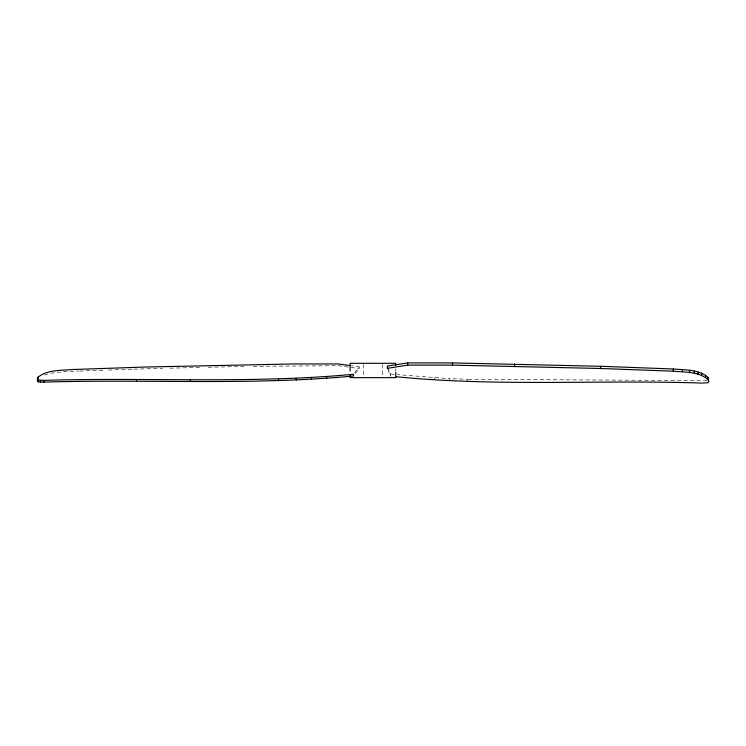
<?xml version="1.0" encoding="UTF-8"?>
<svg xmlns="http://www.w3.org/2000/svg" width="746" height="746" viewBox="0 0 746 746"><rect width="100%" height="100%" fill="white"/><g stroke="black" fill="none" stroke-linecap="round" stroke-linejoin="round"><path stroke-width="0.56" stroke-dasharray="3.73 2.8" d="M387.799 367.004L390.4 374.016L390.4 376.217L387.817 369.317M434.545 379.873L434.545 377.672M449.717 380.889L449.717 378.688L397.357 374.651M467.49 381.476L467.49 379.276L449.717 378.688M354.723 372.636L359.152 366.855L351.469 365.782M355.357 373.55L359.152 368.589L359.152 366.855M44.443 375.042L51.66 373.177L61.489 371.937M707.096 380.637L467.49 379.276M63.541 371.769L78.461 371.051M79.617 371.014L103.853 370.193M108.468 370.035L132.704 369.205M133.86 369.167L162.824 368.347M169.799 368.179L201.168 367.405M208.143 367.237L244.035 366.473M253.239 366.333L338.283 365.699L359.152 368.589M390.4 374.016L396.191 374.548M395.772 368.813L395.772 371.023M382.278 364.402L382.278 375.425M363.619 364.402L363.619 375.425"/><path stroke-width="1.12" d="M407.717 362.929L387.426 365.997L387.454 368.328L407.717 365.13L407.717 362.929L452.505 362.929L600.605 366.286L673.302 368.99C684.931 370.1 698.769 369.205 708.057 377.42L708.7 381.588L707.879 382.726L702.098 383.071C600.194 379.658 497.824 386.829 396.191 376.749M708.7 381.588L708.057 379.63C698.769 371.405 684.931 372.301 673.302 371.2L600.605 368.487L452.505 365.13L452.505 362.929M514.619 366.193L514.619 363.992M600.605 368.487L600.605 366.286M673.302 371.2L673.302 368.99M682.459 371.76L682.459 369.559M689.64 372.413L689.64 370.202M694.34 373.298L694.34 371.098M698.125 374.417L698.125 372.217M701.557 375.341L701.557 373.131M705.567 377.28L705.567 375.07M708.057 379.63L708.057 377.42M37.3 379.024L38.121 380.059L43.902 380.376C147.037 377.234 250.572 383.938 353.464 374.287L353.464 376.021C250.572 385.673 147.037 378.968 43.902 382.12L38.121 381.803L37.3 380.758L37.943 377.224C47.539 369.568 61.097 370.575 72.698 369.512L145.395 367.032L293.495 363.955L338.283 363.955L350.368 365.633M407.717 365.13L452.505 365.13M387.426 366.435L387.426 368.207M395.772 365.503L395.772 363.302L350.126 363.302L350.126 371.023M395.772 372.123L395.772 377.635L350.126 377.635L350.126 375.425M326.636 376.516L326.636 378.259M311.455 377.448L311.455 379.192M296.283 378.381L296.283 380.115M278.51 378.912L278.51 380.656M190.323 379.555L190.323 381.299M136.546 379.555L136.546 381.299M43.902 380.376L43.902 382.12M40.461 380.376L40.461 382.12M38.121 380.059L38.121 381.803M37.943 377.224L37.943 378.959"/></g></svg>
